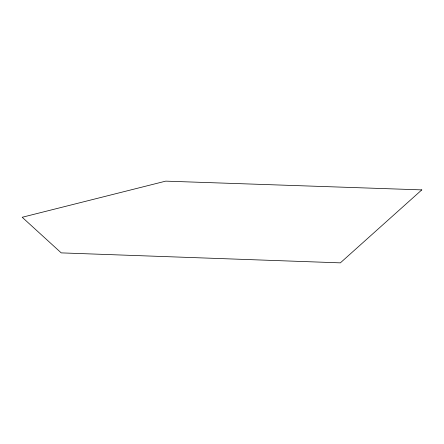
<?xml version="1.0" encoding="UTF-8"?>
<svg xmlns="http://www.w3.org/2000/svg" width="444" height="444" viewBox="0 0 444 444"><rect width="100%" height="100%" fill="white"/><g stroke="black" fill="none" stroke-linecap="round" stroke-linejoin="round"><path stroke-width="0.67" d="M421.8 189.888L340.354 262.859L61.233 252.88L22.2 217.271L165.723 181.141L421.8 189.888"/></g></svg>
